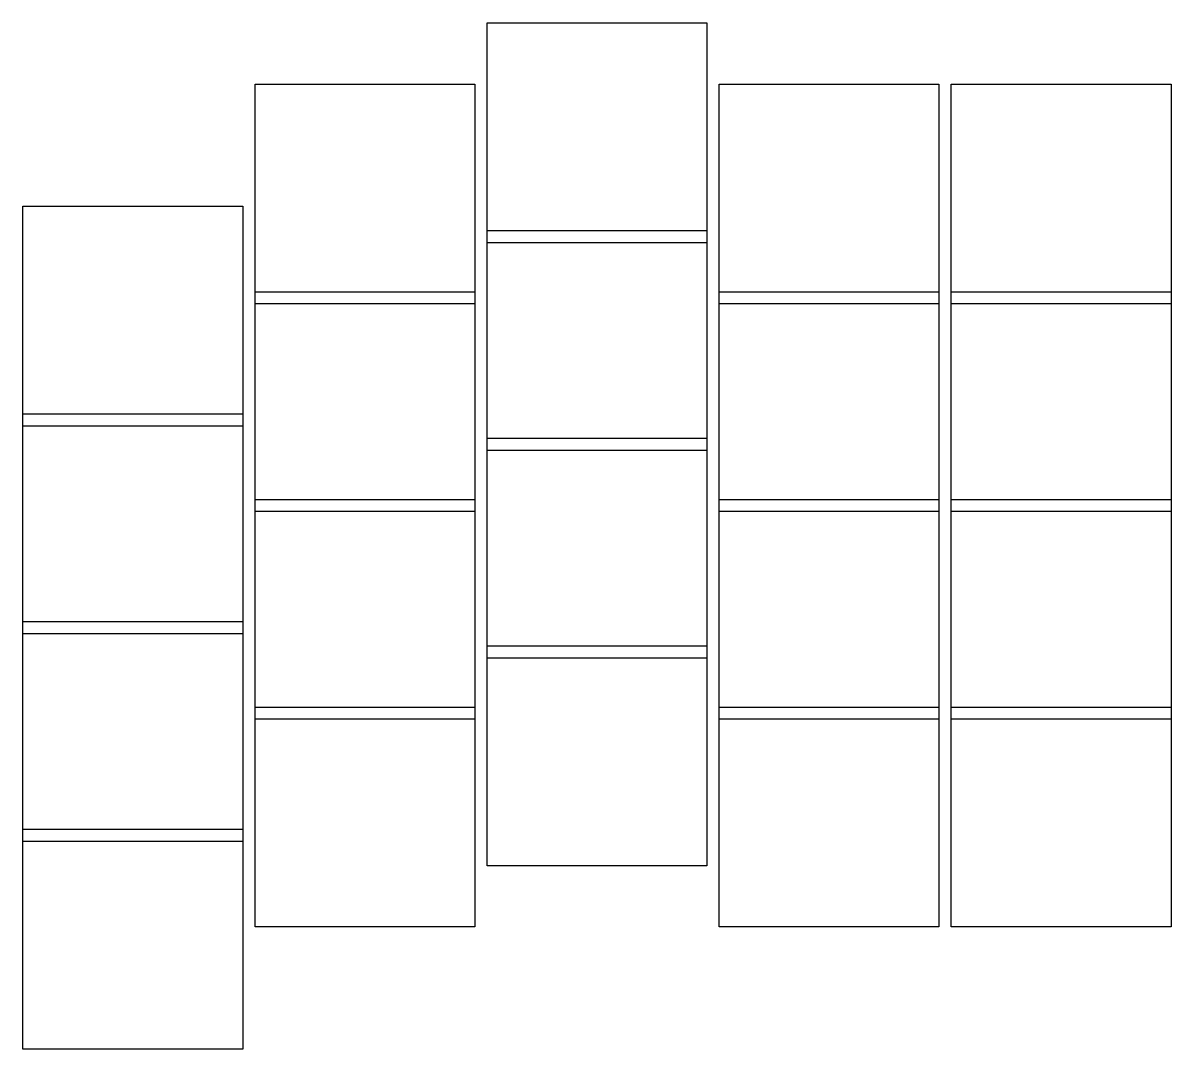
# Model space of a CAD drawing. Header units: millimetres. Extents: x -9 to 85, y -9 to 75.
import ezdxf

# ---------------------------------------------------------------- set-up
doc = ezdxf.new("R2010")
doc.units = ezdxf.units.MM

msp = doc.modelspace()

# ---------------------------------------------------------------- linework, layer by layer
for p, q in [((29, 75), (47, 75)), ((29, 57), (29, 75)), ((47, 75), (47, 57)), ((10, 70), (28, 70)), ((10, 52), (10, 70)), ((28, 70), (28, 52)), ((48, 70), (66, 70)), ((48, 52), (48, 70)), ((66, 70), (66, 52)), ((67, 70), (85, 70)), ((67, 52), (67, 70)), ((85, 70), (85, 52)), ((-9, 60), (9, 60)), ((-9, 42), (-9, 60)), ((9, 60), (9, 42)), ((29, 58), (47, 58)), ((29, 40), (29, 58)), ((47, 58), (47, 40)), ((47, 57), (29, 57)), ((10, 53), (28, 53)), ((10, 35), (10, 53)), ((28, 53), (28, 35)), ((48, 53), (66, 53)), ((48, 35), (48, 53)), ((66, 53), (66, 35)), ((67, 53), (85, 53)), ((67, 35), (67, 53)), ((85, 53), (85, 35)), ((28, 52), (10, 52)), ((66, 52), (48, 52)), ((85, 52), (67, 52)), ((-9, 43), (9, 43)), ((-9, 25), (-9, 43)), ((9, 43), (9, 25)), ((9, 42), (-9, 42)), ((29, 41), (47, 41)), ((29, 23), (29, 41)), ((47, 41), (47, 23)), ((47, 40), (29, 40)), ((10, 36), (28, 36)), ((10, 18), (10, 36)), ((28, 36), (28, 18)), ((48, 36), (66, 36)), ((48, 18), (48, 36)), ((66, 36), (66, 18)), ((67, 36), (85, 36)), ((67, 18), (67, 36)), ((85, 36), (85, 18)), ((28, 35), (10, 35)), ((66, 35), (48, 35)), ((85, 35), (67, 35)), ((-9, 26), (9, 26)), ((-9, 8), (-9, 26)), ((9, 26), (9, 8)), ((9, 25), (-9, 25)), ((29, 24), (47, 24)), ((29, 6), (29, 24)), ((47, 24), (47, 6)), ((47, 23), (29, 23)), ((10, 19), (28, 19)), ((10, 1), (10, 19)), ((28, 19), (28, 1)), ((48, 19), (66, 19)), ((48, 1), (48, 19)), ((66, 19), (66, 1)), ((67, 19), (85, 19)), ((67, 1), (67, 19)), ((85, 19), (85, 1)), ((28, 18), (10, 18)), ((66, 18), (48, 18)), ((85, 18), (67, 18)), ((-9, 9), (9, 9)), ((-9, -9), (-9, 9)), ((9, 9), (9, -9)), ((9, 8), (-9, 8)), ((47, 6), (29, 6)), ((28, 1), (10, 1)), ((66, 1), (48, 1)), ((85, 1), (67, 1)), ((9, -9), (-9, -9))]:
    msp.add_line(p, q)

doc.saveas('drawing.dxf')
